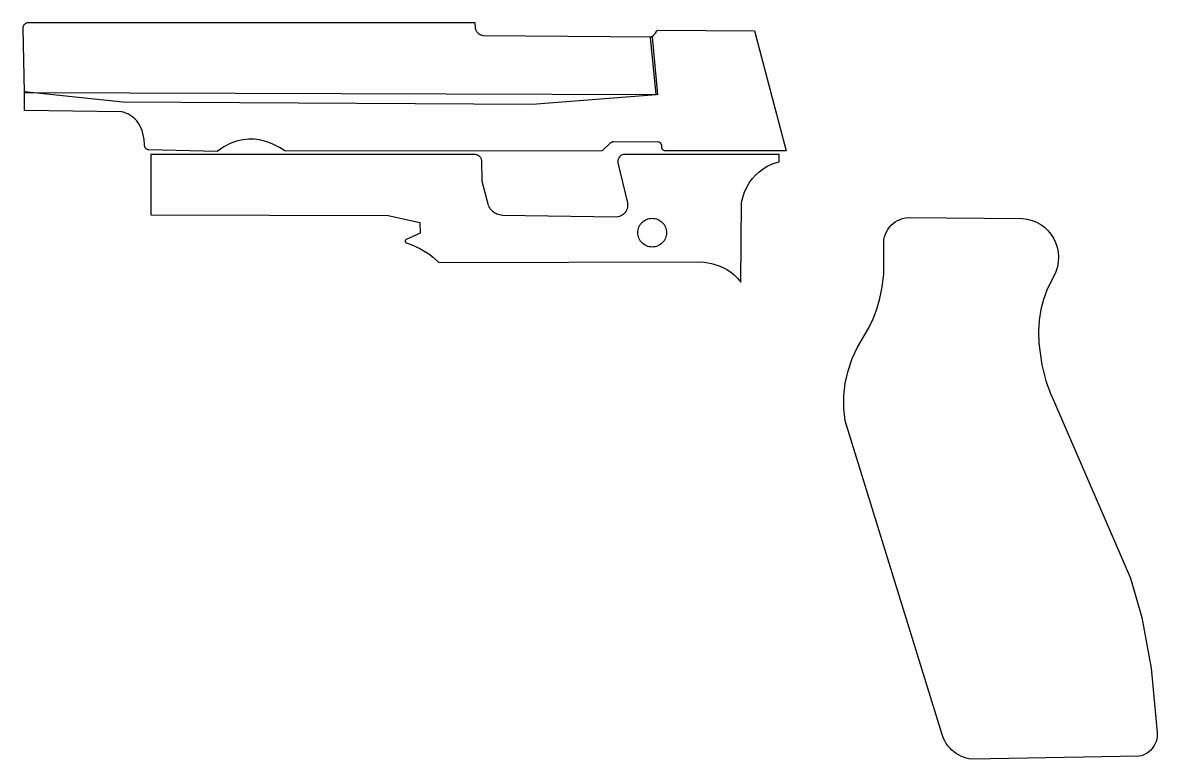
# Model space of a CAD drawing. Header units: metres. Extents: x 6 to 146, y -137 to -46.
import ezdxf

# ---------------------------------------------------------------- set-up
doc = ezdxf.new("R2010")
doc.units = ezdxf.units.M

msp = doc.modelspace()

# ---------------------------------------------------------------- linework, layer by layer
for points in [[(6.406896, -54.863746), (84.71662, -55.100728), (84.052664, -48.003714), (63.145924, -47.83963), (63.040006, -47.82312), (62.937644, -47.796704), (62.839346, -47.76089), (62.74562, -47.716186), (62.656974, -47.6631), (62.573916, -47.602394), (62.496954, -47.534322), (62.42685, -47.459392), (62.363858, -47.378112), (62.308486, -47.29099), (62.261496, -47.198534), (62.223142, -47.101252), (62.193932, -46.999652), (62.174628, -46.894242), (62.146434, -46.234096), (6.86943, -46.23816), (6.7945, -46.249844), (6.722364, -46.26864), (6.653276, -46.294294), (6.587744, -46.326552), (6.526022, -46.364906), (6.468618, -46.408848), (6.415786, -46.458124), (6.36778, -46.512226), (6.325362, -46.5709), (6.288786, -46.633638), (6.258306, -46.699932), (6.23443, -46.769528), (6.217412, -46.842172), (6.20776, -46.917356), (6.407658, -54.864508)], [(21.260308, -61.351668), (21.216874, -60.680092), (21.11756, -60.085732), (20.970494, -59.56427), (20.783804, -59.110626), (20.565364, -58.720482), (20.323556, -58.388758), (20.066254, -58.110882), (19.801586, -57.882282), (19.537934, -57.698132), (19.283172, -57.55386), (19.045174, -57.44464), (18.652744, -57.312814), (18.425414, -57.264808), (18.393918, -57.26049), (6.42366, -57.099708), (6.42366, -54.745636), (18.569178, -56.00319), (69.189092, -56.29529), (84.53882, -55.100728), (83.828382, -48.077374), (84.163408, -47.802546), (84.438998, -47.511716), (84.561934, -47.343314), (84.614512, -47.25543), (84.659216, -47.165768), (96.657668, -47.236634), (100.579682, -62.069218), (85.631528, -62.083696), (85.586062, -62.076838), (85.54212, -62.065662), (85.499956, -62.050422), (85.459824, -62.031372), (85.421978, -62.008512), (85.386672, -61.98235), (85.353906, -61.952886), (85.324188, -61.920628), (85.297518, -61.885576), (85.27415, -61.847984), (85.254592, -61.808106), (85.238844, -61.766196), (85.22716, -61.722508), (85.219794, -61.677042), (85.21192, -61.407802), (85.204554, -61.36259), (85.19287, -61.318902), (85.177122, -61.276992), (85.157564, -61.237114), (85.13445, -61.199522), (85.108034, -61.16447), (85.078316, -61.132212), (85.045804, -61.102748), (85.010498, -61.076586), (84.972906, -61.053726), (84.933028, -61.034422), (84.891118, -61.018928), (84.84743, -61.007498), (84.802218, -61.000386), (79.244698, -60.974986), (79.175864, -60.981336), (79.1083, -60.99429), (79.042514, -61.013848), (78.979014, -61.039502), (78.918308, -61.071252), (78.86065, -61.108844), (78.806802, -61.152024), (77.849476, -62.085474), (38.6588, -62.139068), (38.476682, -62.00013), (37.95903, -61.662818), (37.149532, -61.246258), (36.648898, -61.045344), (36.091622, -60.869322), (35.483038, -60.732924), (34.828734, -60.651136), (34.134044, -60.63869), (33.404556, -60.710572), (32.645604, -60.881768), (31.862522, -61.16701), (31.060898, -61.581284), (30.246066, -62.139322), (21.80209, -61.960506), (21.742146, -61.950092), (21.684488, -61.93409), (21.62937, -61.912754), (21.577046, -61.886338), (21.52777, -61.85535), (21.481796, -61.81979), (21.439378, -61.780166), (21.40077, -61.736732), (21.366226, -61.689742), (21.336, -61.63945), (21.3106, -61.586364), (21.290026, -61.530484), (21.274786, -61.472318), (21.26488, -61.41212), (21.260816, -61.350144)], [(80.65897, -62.523116), (80.54975, -62.52972), (80.445102, -62.54877), (80.345534, -62.579504), (80.251808, -62.62116), (80.164432, -62.672976), (80.084168, -62.733936), (80.011524, -62.803278), (79.947008, -62.88024), (79.891636, -62.963806), (79.845662, -63.053214), (79.809848, -63.147702), (79.784702, -63.246254), (79.770986, -63.348108), (79.769208, -63.452502), (79.78013, -63.55842), (80.967072, -68.522342), (80.987646, -68.715128), (80.98663, -68.901818), (80.96504, -69.081396), (80.923638, -69.252846), (80.86344, -69.414898), (80.785208, -69.566536), (80.689958, -69.70649), (80.578198, -69.833744), (80.450944, -69.947282), (80.309212, -70.045834), (80.153764, -70.128384), (79.985362, -70.193916), (79.804768, -70.24116), (79.612998, -70.2691), (65.52184, -70.063614), (65.339214, -70.041008), (65.163954, -70.005448), (64.996314, -69.957188), (64.836548, -69.896482), (64.68491, -69.823584), (64.541908, -69.738748), (64.407542, -69.642228), (64.28232, -69.534024), (64.166496, -69.414644), (64.060324, -69.284342), (63.964058, -69.143118), (63.878206, -68.991226), (63.802768, -68.829174), (63.738252, -68.656962), (63.02375, -65.884298), (63.007494, -65.75933), (62.982094, -63.350902), (62.967362, -63.259208), (62.943994, -63.170562), (62.912244, -63.085726), (62.872874, -63.004954), (62.826138, -62.928754), (62.772544, -62.857634), (62.7126, -62.792102), (62.64656, -62.732666), (62.575186, -62.67958), (62.498732, -62.633352), (62.417706, -62.59449), (62.332616, -62.563502), (62.24397, -62.540896), (62.152022, -62.526926), (22.04339, -62.5221), (22.04339, -69.989954), (51.396646, -70.067932), (55.295292, -70.953376), (55.344568, -72.243442), (53.59654, -73.057004), (53.582062, -73.065894), (53.5686, -73.0758), (53.556154, -73.086468), (53.544724, -73.097898), (53.534564, -73.109836), (53.52542, -73.122536), (53.517292, -73.135744), (53.51018, -73.14946), (53.504084, -73.16343), (53.499258, -73.177654), (53.495448, -73.192132), (53.492654, -73.206864), (53.490876, -73.22185), (53.490622, -73.251822), (53.494432, -73.28154), (53.497988, -73.296272), (53.50256, -73.310496), (53.508148, -73.324466), (53.514752, -73.338182), (53.522372, -73.35139), (53.531008, -73.36409), (53.54066, -73.376028), (53.551328, -73.387458), (53.563012, -73.398126), (53.575712, -73.408032), (53.589428, -73.416922), (53.603906, -73.42505), (53.6194, -73.432162), (54.32171, -73.684892), (55.318152, -74.143108), (56.429148, -74.818748), (56.990742, -75.248008), (57.66943, -75.877674), (89.82964, -75.796648), (90.513916, -75.853798), (91.356434, -76.00315), (92.290138, -76.284582), (92.770452, -76.487274), (93.248734, -76.737972), (93.716348, -77.041502), (94.165166, -77.402944), (94.586806, -77.827378), (94.972886, -78.319884), (95.079058, -68.48475), (95.10776, -68.31076), (95.219012, -67.842638), (95.450406, -67.162172), (95.839534, -66.350642), (96.104964, -65.921382), (96.423988, -65.489836), (96.801178, -65.066164), (97.24136, -64.66078), (97.749106, -64.28359), (98.329242, -63.945008), (98.986594, -63.655194), (99.725734, -63.424308), (99.725734, -62.522354), (80.659986, -62.522354)], [(85.800692, -72.195182), (85.791548, -72.376538), (85.764624, -72.552814), (85.720936, -72.72274), (85.661246, -72.885808), (85.58657, -73.041002), (85.49767, -73.187306), (85.395562, -73.323958), (85.281008, -73.449942), (85.155024, -73.564496), (85.018372, -73.666604), (84.872068, -73.755504), (84.716874, -73.83018), (84.553806, -73.88987), (84.38388, -73.933558), (84.207604, -73.960482), (84.026248, -73.969626), (83.844892, -73.960482), (83.668616, -73.933558), (83.49869, -73.88987), (83.335622, -73.83018), (83.180428, -73.755504), (83.034124, -73.666604), (82.897472, -73.564496), (82.771488, -73.449942), (82.656934, -73.323958), (82.554826, -73.187306), (82.465926, -73.041002), (82.39125, -72.885808), (82.33156, -72.72274), (82.287872, -72.552814), (82.260948, -72.376538), (82.251804, -72.195182), (82.260948, -72.013826), (82.287872, -71.83755), (82.33156, -71.667624), (82.39125, -71.504556), (82.465926, -71.349362), (82.554826, -71.203058), (82.656934, -71.066406), (82.771488, -70.940422), (82.897472, -70.825868), (83.034124, -70.72376), (83.180428, -70.63486), (83.335622, -70.560184), (83.49869, -70.500494), (83.668616, -70.456806), (83.844892, -70.429882), (84.026248, -70.420738), (84.207604, -70.429882), (84.38388, -70.456806), (84.553806, -70.500494), (84.716874, -70.560184), (84.872068, -70.63486), (85.018372, -70.72376), (85.155024, -70.825868), (85.281008, -70.940422), (85.395562, -71.066406), (85.49767, -71.203058), (85.58657, -71.349362), (85.661246, -71.504556), (85.720936, -71.667624), (85.764624, -71.83755), (85.791548, -72.013826), (85.800692, -72.195182)], [(119.828056, -134.122668), (107.89031, -95.467678), (107.713018, -93.91269), (107.719114, -92.350336), (107.899962, -90.795856), (108.24718, -89.26449), (108.752132, -87.771224), (109.406182, -86.331044), (110.80115, -83.946746), (111.339376, -82.84337), (111.80445, -81.639156), (112.185704, -80.323944), (112.47247, -78.887574), (112.653826, -77.32014), (112.652556, -73.396348), (112.686338, -73.050654), (112.755934, -72.71639), (112.859566, -72.395334), (112.995202, -72.089772), (113.16081, -71.801736), (113.354358, -71.533004), (113.574068, -71.285608), (113.817654, -71.06158), (114.083338, -70.862698), (114.368834, -70.691248), (114.672364, -70.549008), (114.991896, -70.43801), (115.325398, -70.360286), (115.670838, -70.317868), (129.775966, -70.45833), (130.39598, -70.525386), (130.986022, -70.672452), (131.541774, -70.893178), (132.058664, -71.181468), (132.532374, -71.530972), (132.958332, -71.935594), (133.33222, -72.388984), (133.649466, -72.884792), (133.905752, -73.416922), (134.096506, -73.97877), (134.21741, -74.564494), (134.263892, -75.167744), (134.231634, -75.78217), (134.116064, -76.401422), (133.912864, -77.019404), (132.81025, -79.287624), (132.391658, -80.463136), (132.077206, -81.70291), (131.874006, -83.013804), (131.788916, -84.40293), (131.829302, -85.877146), (132.190236, -88.519508), (132.691632, -90.52433), (133.326124, -92.219526), (133.335268, -92.22994), (143.162782, -114.895376), (144.560544, -119.756428), (145.703036, -126.035054), (146.475196, -133.985254), (146.474434, -134.271004), (146.448272, -134.551166), (146.397472, -134.823962), (146.322796, -135.087868), (146.225514, -135.34136), (146.106388, -135.58266), (145.966434, -135.810244), (145.806414, -136.022334), (145.627344, -136.217406), (145.43024, -136.393682), (145.216118, -136.549638), (144.98574, -136.683496), (144.740122, -136.793986), (144.48028, -136.879076), (144.206976, -136.937242), (123.547632, -137.307574), (123.19508, -137.249916), (122.851418, -137.164826), (122.51817, -137.053574), (122.196352, -136.916922), (121.887488, -136.75614), (121.592848, -136.57199), (121.313956, -136.365488), (121.051828, -136.137904), (120.807988, -135.89), (120.583706, -135.623046), (120.380506, -135.337804), (120.199404, -135.03529), (120.041924, -134.716774), (119.90959, -134.383018), (119.827294, -134.12343)]]:
    msp.add_lwpolyline(points)

doc.saveas('drawing.dxf')
